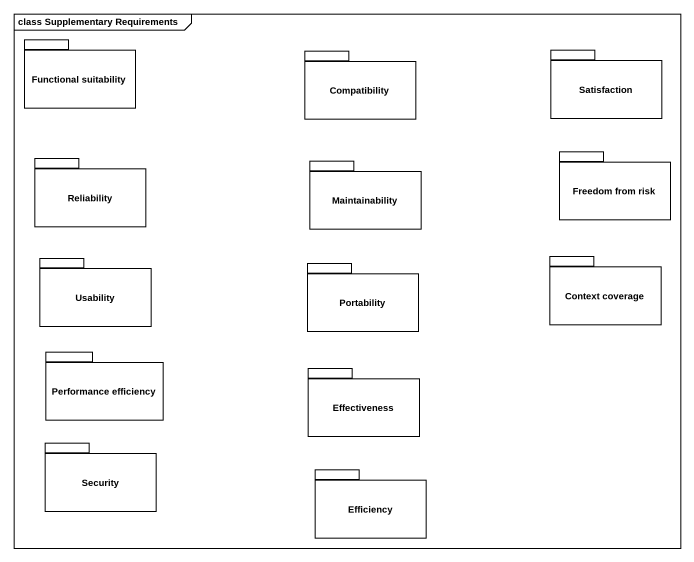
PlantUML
@startuml
mainframe class Supplementary Requirements
package "Functional suitability" as Functional_suitability {
}
package Compatibility {
}
package Satisfaction {
}
package Reliability {
}
package Maintainability {
}
package "Freedom from risk" as Freedom_from_risk {
}
package Usability {
}
package "Context coverage" as Context_coverage {
}
package Portability {
}
package "Performance efficiency" as Performance_efficiency {
}
package Effectiveness {
}
package Security {
}
package Efficiency {
}
@enduml
